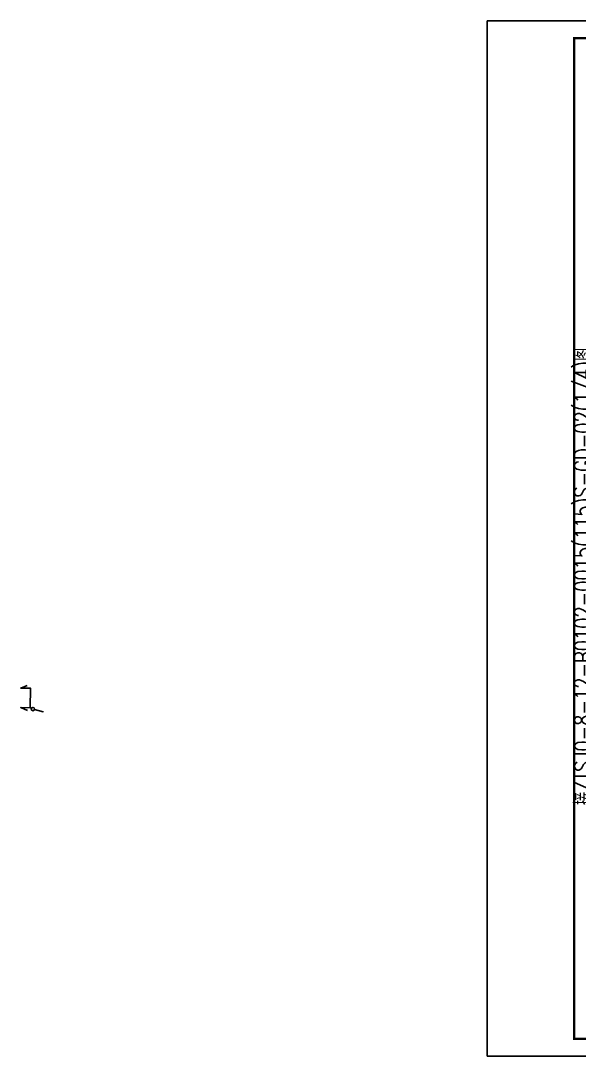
# Model space of a CAD drawing. Header units: inches. Extents: x 505347 to 508499, y 312634 to 313316.
# Drawn here: x 505347.1 to 505427.2, y 312661.5 to 312809.9 of the extents above; entities that cross this region are included whole.
import ezdxf
from ezdxf.enums import TextEntityAlignment as Align
from ezdxf.lldxf.tags import DXFTag

# ---------------------------------------------------------------- set-up
doc = ezdxf.new("R2010")
doc.units = ezdxf.units.IN
doc.header["$LTSCALE"] = 0.5
doc.header["$MEASUREMENT"] = 0
for name, color, linetype in [('BJ05', 7, 'Continuous'), ('底图', 7, 'Continuous'), ('电信断面图及编号', 3, 'Continuous')]:
    doc.layers.add(name, color=color, linetype=linetype)
doc.styles.add('单线宋体', font='txt.shx', dxfattribs={"width": 0.75, "bigfont": 'hztxt.shx'})
tags = doc.linetypes.add('DL', pattern='A,15,-4.925,[130,ltypeshp.shx,S=0.5,R=330,X=-0.15,Y=0.433],0,[130,ltypeshp.shx,S=0.4,R=90,X=0,Y=0],-0.15,[130,ltypeshp.shx,S=0.5,R=150,X=0,Y=-0.433],-4.925,15', length=40).pattern_tags.tags
tags[32:33] = [DXFTag(74, 4), DXFTag(75, 0), DXFTag(340, '0'), DXFTag(46, 1.0), DXFTag(50, 0.0), DXFTag(44, 0.0), DXFTag(45, 0.0)]
tags[30:31] = [DXFTag(74, 4), DXFTag(75, 0), DXFTag(340, '0'), DXFTag(46, 1.0), DXFTag(50, 0.0), DXFTag(44, 0.0), DXFTag(45, 0.0)]
tags[4:5] = [DXFTag(74, 4), DXFTag(75, 0), DXFTag(340, '0'), DXFTag(46, 1.0), DXFTag(50, 0.0), DXFTag(44, 0.0), DXFTag(45, 0.0)]

# ---------------------------------------------------------------- blocks, each defined once
blk = doc.blocks.new('111111')
for p, q in [((518331.08, 303651.06), (518751.08, 303651.06)), ((518751.08, 303651.06), (518331.08, 303651.06)), ((518331.08, 303651.06), (518331.08, 303502.61)), ((518343.58, 303505.11), (518748.58, 303505.11)), ((518331.08, 303502.61), (518751.08, 303502.61))]:
    blk.add_line(p, q)
at = {"const_width": 0.35}
blk.add_lwpolyline([(518343.58, 303648.56), (518748.58, 303648.56), (518748.58, 303505.11), (518343.58, 303505.11)], close=True, dxfattribs=at)

msp = doc.modelspace()

# ---------------------------------------------------------------- linework, layer by layer
at = {"layer": 'BJ05', "linetype": 'DL', "elevation": 123.05}
msp.add_lwpolyline([(505349.08, 312711.2), (505350.29, 312710.88)], dxfattribs=at)
at = {"layer": 'BJ05', "linetype": 'DL', "const_width": 0.1, "elevation": 123.05}
msp.add_lwpolyline([(505350.3, 312710.93, 1), (505350.27, 312710.83, 1)], format="xyb", close=True, dxfattribs=at)
at = {"layer": 'BJ05', "linetype": 'Continuous'}
msp.add_circle((505348.84, 312711.27, 123.05), 0.25, dxfattribs=at)
at = {"layer": '电信断面图及编号', "elevation": 82.3}
msp.add_lwpolyline([(505348.05, 312711.08), (505347.09, 312711.49), (505348.45, 312711.47), (505348.49, 312714.27), (505347.09, 312714.29), (505348, 312714.65)], dxfattribs=at)

# ---------------------------------------------------------------- block references
msp.add_blockref('111111', (-12917.14, 9158.89, 82.3))

# ---------------------------------------------------------------- texts
at = {"layer": '底图', "color": 0, "linetype": 'Continuous', "style": '单线宋体', "width": 0.75}
msp.add_text('接ZTSJ0-8-12-B0102-0015(115)S-GD-02(1/4)图', height=2.5, rotation=90.0133, dxfattribs=at).set_placement((505427.73, 312730.29, 63.28), align=Align.MIDDLE_CENTER)

doc.saveas('drawing.dxf')
